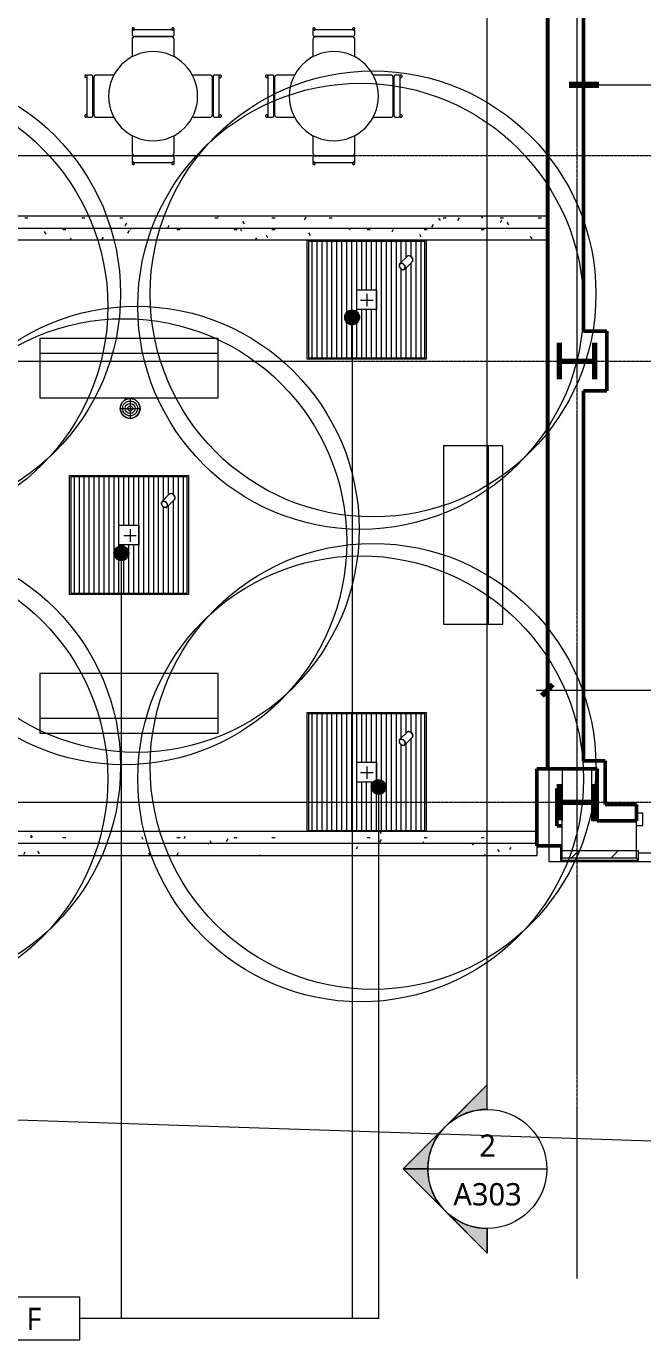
# Model space of a CAD drawing. Header units: inches. Extents: x -1548 to 1644, y -860 to 924.
# Drawn here: x -813 to -565, y -547 to -17 of the extents above; entities that cross this region are included whole.
import ezdxf

# ---------------------------------------------------------------- set-up
doc = ezdxf.new("R2010")
doc.units = ezdxf.units.IN
doc.header["$MEASUREMENT"] = 0
doc.linetypes.add('Grid Line', pattern=[0.875, 0.5, -0.125, 0.125, -0.125])
for name, color, linetype, lineweight in [('A-ANNO-DIMS', 211, 'Continuous', 9), ('A-ANNO-DIMS-96', 211, 'Continuous', 9), ('A-COLS', 52, 'Continuous', 9), ('A-FLOR', 192, 'Continuous', 13), ('A-GLAZ-CWMG', 51, 'Continuous', 9), ('A-WALL', 113, 'Continuous', 13), ('A-WALL-IDEN', 211, 'Continuous', 9), ('A-WALL-PATT', 111, 'Continuous', 13), ('E-ARBL-BNDY', 71, 'Continuous', 9), ('E-LITE-EQPM', 33, 'Continuous', 9), ('G-ANNO-SYMB', 111, 'Continuous', 9), ('I-FURN', 30, 'Continuous', 9), ('L-PLNT', 71, 'Continuous', 9), ('L-PLNT-IDEN', 3, 'Continuous', 9), ('L-SITE', 91, 'Continuous', 9), ('P-SANR-FIXT', 6, 'Continuous', 9), ('S-BEAM', 12, 'Continuous', 9), ('S-COLS', 52, 'Continuous', 9), ('S-COLS-SYMB', 171, 'Continuous', 70), ('S-GRID', 1, 'Continuous', 9)]:
    doc.layers.add(name, color=color, linetype=linetype, lineweight=lineweight)
doc.styles.add('Trebuchet MS', font='trebuc.ttf', dxfattribs={"width": 0.8, "height": 9})
doc.styles.add('Trebuchet MS_1', font='trebuc.ttf', dxfattribs={"height": 9})
doc.dimstyles.new('Linear_-_3_32__Trebuchet_MS', dxfattribs={"dimscale": 12, "dimtxt": 9.278558, "dimasz": 0.375, "dimexe": 0.5, "dimexo": 0.5, "dimgap": 0.125, "dimtad": 1, "dimdec": 4, "dimrnd": 0.0625, "dimzin": 3, "dimdsep": 46, "dimlunit": 4, "dimtxsty": 'Trebuchet MS', "dimblk1": 'OBLIQUE', "dimblk2": 'OBLIQUE', "dimsah": 1, "dimcen": 0.09, "dimdle": 0.375, "dimazin": 0, "dimtfac": 1, "dimtdec": 4, "dimtix": 1, "dimtmove": 0, "dimatfit": 3, "dimfxl": 1, "dimtvp": 1, "dimfrac": 2, "dimtolj": 1, "dimtzin": 0, "dimarcsym": 2})
pattern_1 = [(180, (35.63, -180), (-2e-16, -2), [])]

# ---------------------------------------------------------------- blocks, each defined once
blk = doc.blocks.new('Snowdon Towers Sample Facades_rvt-1-L1')
at = {"layer": 'A-WALL', "lineweight": 9}
h = blk.add_hatch(dxfattribs=at)
h.set_pattern_fill('FP_31', style=0, pattern_type=2)
h.set_pattern_definition([(45, (0, 0), (-8.01223, 8.01223), [])])
h.paths.add_polyline_path([(-597, -353.1), (-567, -353.1), (-567, -350.1), (-597, -350.1)])
at = {"layer": 'A-COLS', "color": 55, "lineweight": 13}
for p, q in [((-597.75, -348.1), (-597.75, -353.85)), ((-597, -353.1), (-597.75, -353.85)), ((-597.75, -353.85), (-566.25, -353.85)), ((-566.25, -350.1), (-567, -350.1)), ((-567, -353.1), (-566.25, -353.85)), ((-566.25, -353.85), (-566.25, -350.1))]:
    blk.add_line(p, q, dxfattribs=at)
at = {"layer": 'A-WALL', "color": 8, "lineweight": 20}
for p, q in [((-597, -317), (-597, -338.1)), ((-585, -317), (-597, -317)), ((-585, -338.1), (-585, -317)), ((-597, -350.1), (-597, -338.1)), ((-567, -338.1), (-585, -338.1)), ((-567, -350.1), (-567, -338.1)), ((-597, -353.1), (-597, -350.1)), ((-567, -353.1), (-597, -353.1)), ((-567, -353.1), (-567, -350.1))]:
    blk.add_line(p, q, dxfattribs=at)
at = {"layer": 'A-WALL', "color": 55}
blk.add_line((-567, -350.1), (-597, -350.1), dxfattribs=at)
blk = doc.blocks.new('W Shapes-Column - W14x109-938866-L1')
at = {"layer": 'S-COLS-SYMB', "color": 250}
for p, q in [((-7.3, 7.15), (7.3, 7.15)), ((0, 7.15), (0, -7.15)), ((-7.3, -7.15), (7.3, -7.15))]:
    blk.add_line(p, q, dxfattribs=at)
blk = doc.blocks.new('W Shapes-Column - W14x109-938869-L1')
at = {"layer": 'S-COLS-SYMB', "color": 250}
for p, q in [((-7.3, 7.15), (7.3, 7.15)), ((0, 7.15), (0, -7.15)), ((-7.3, -7.15), (7.3, -7.15))]:
    blk.add_line(p, q, dxfattribs=at)
blk = doc.blocks.new('Snowdon Towers Sample Structural_rvt-1-L1')
at = {"layer": 'A-FLOR', "color": 10}
blk.add_line((-566.25, -351), (-483.65, -351), dxfattribs=at)
at = {"layer": 'S-BEAM', "color": 7}
blk.add_line((-597, -327), (-599.25, -327), dxfattribs=at)
at = {"layer": 'S-COLS', "lineweight": 9, "rotation": 89.99999999999972}
for name, p in [('W Shapes-Column - W14x109-938869-L1', (-591, -152.5)), ('W Shapes-Column - W14x109-938866-L1', (-591, -330.5))]:
    blk.add_blockref(name, p, dxfattribs=at)
blk = doc.blocks.new('Lighting-Exterior-Spot - Lighting-Exterior-Spot-1524829-L1')
at = {"layer": 'E-LITE-EQPM', "color": 7}
for p, q in [((-1.5, 4.33), (-1.5, 4.24)), ((-1.5, 4.24), (-1.5, 0)), ((1.5, 4.24), (1.5, 4.33)), ((1.5, 0), (1.5, 4.24))]:
    blk.add_line(p, q, dxfattribs=at)
for centre, major_axis, start_param, end_param in [((0, 4.33), (1.5, 0), 0, 3.141593), ((0, 4.24), (1.5, 0), 0, 3.141593), ((0, 4.24), (1.5, 0), 1.570796, 3.141593), ((0, 4.24), (1.5, 0), 0, 1.570796), ((0, 0), (1.5, 0), 1.570796, 4.712389), ((0, 0), (1.37, 0), 1.570796, 4.712389), ((0, 0), (1.5, 0), 4.712389, 7.853982), ((0, 0), (1.37, 0), 4.712389, 7.853982)]:
    blk.add_ellipse(centre, major_axis=major_axis, ratio=0.707107, start_param=start_param, end_param=end_param, dxfattribs=at)
blk = doc.blocks.new('Snowdon Towers Sample Electrical_rvt-1-L1')
at = {"layer": 'E-ARBL-BNDY', "color": 253}
for p, q in [((-602.38, 530.38), (-602.38, -354.5)), ((-602.38, -354.5), (47, -354.5))]:
    blk.add_line(p, q, dxfattribs=at)
at = {"layer": 'E-LITE-EQPM', "lineweight": 9, "rotation": 315.0000000000002}
for p in [(-661.62, -114.35), (-757.63, -210.32), (-661.62, -306.34)]:
    blk.add_blockref('Lighting-Exterior-Spot - Lighting-Exterior-Spot-1524829-L1', p, dxfattribs=at)
blk = doc.blocks.new('Floor Drain - Round - 8_ Strainer - 2_ Drain-733923-L1')
at = {"layer": 'P-SANR-FIXT', "color": 90}
for p, q in [((0, 4), (0, -4)), ((-4, 0), (4, 0))]:
    blk.add_line(p, q, dxfattribs=at)
for radius in [4, 3, 2, 1]:
    blk.add_circle((0, 0), radius, dxfattribs=at)
for start, end in [(360, 180), (180, 360)]:
    blk.add_arc((0, 0), 4, start, end, dxfattribs=at)
blk = doc.blocks.new('Snowdon Towers Sample Plumbing_rvt-1-L1')
at = {"layer": 'P-SANR-FIXT', "color": 90, "lineweight": 9}
blk.add_blockref('Floor Drain - Round - 8_ Strainer - 2_ Drain-733923-L1', (-771.5, -171.62), dxfattribs=at)
blk = doc.blocks.new('Snowdon Towers Sample Site_rvt-1-L1')
at = {"layer": 'A-FLOR', "color": 10}
blk.add_line((73.41, -488.28), (-955.71, -454.21), dxfattribs=at)
blk = doc.blocks.new('Tree Grate - Tree Grate-V33-L1')
at = {"layer": 'L-SITE'}
h = blk.add_hatch(dxfattribs=at)
h.set_pattern_fill('FP_5', color=256, style=0, pattern_type=2)
h.set_pattern_definition(pattern_1)
h.paths.add_polyline_path([(-23.5, 1.27), (-23.5, -23.5), (23.5, -23.5), (23.5, 23.5), (-23.5, 23.5)])
h.paths.add_polyline_path([(-4, -4), (-4, 4), (4, 4), (4, -4), (3.38, -4)])
h.paths.add_polyline_path([(10.74, -14.92), (10.79, -14.48), (10.95, -14.08), (11.12, -13.83), (11.34, -13.58), (11.73, -13.3), (11.92, -13.19), (12.29, -13.1), (12.58, -13.08), (12.93, -13.2), (13.25, -13.47), (16.21, -16.49), (16.33, -16.68), (16.39, -16.9), (16.33, -17.39), (16.21, -17.67), (16.03, -17.96), (15.78, -18.24), (15.34, -18.55), (15.04, -18.67), (14.7, -18.73), (14.49, -18.72), (14.26, -18.66), (14.06, -18.5), (13.81, -18.28), (10.85, -15.26), (10.8, -15.14)])
for p, q in [((23.5, 23.5), (-23.5, 23.5)), ((-23.5, 23.5), (-23.5, -23.5)), ((23.5, -23.5), (23.5, 23.5)), ((-4, -4), (-4, 4)), ((-4, 4), (4, 4)), ((4, 4), (4, -4)), ((4, -4), (-4, -4)), ((-23.5, -23.5), (23.5, -23.5))]:
    blk.add_line(p, q, dxfattribs=at)
blk = doc.blocks.new('Tree Grate - Tree Grate-V34-L1')
at = {"layer": 'L-SITE'}
h = blk.add_hatch(dxfattribs=at)
h.set_pattern_fill('FP_5', color=256, style=0, pattern_type=2)
h.set_pattern_definition(pattern_1)
h.paths.add_polyline_path([(-23.5, -23.5), (23.5, -23.5), (23.5, 23.5), (-23.5, 23.5), (-23.5, 1.27)])
h.paths.add_polyline_path([(-4, 4), (4, 4), (4, -4), (-4, -4), (-4, 1.27)])
h.paths.add_polyline_path([(12.05, -14.92), (12.07, -14.58), (12.26, -14.08), (12.43, -13.83), (12.66, -13.58), (13.05, -13.3), (13.24, -13.19), (13.6, -13.1), (13.89, -13.08), (14.24, -13.2), (14.56, -13.47), (17.53, -16.49), (17.65, -16.68), (17.7, -16.9), (17.64, -17.39), (17.53, -17.67), (17.34, -17.96), (17.1, -18.24), (16.8, -18.47), (16.35, -18.67), (16.02, -18.73), (15.8, -18.72), (15.58, -18.66), (15.37, -18.5), (15.13, -18.28), (12.16, -15.26), (12.11, -15.14)])
for p, q in [((23.5, 23.5), (-23.5, 23.5)), ((-23.5, 23.5), (-23.5, -23.5)), ((23.5, -23.5), (23.5, 23.5)), ((-4, -4), (-4, 4)), ((-4, 4), (4, 4)), ((4, 4), (4, -4)), ((4, -4), (-4, -4)), ((-23.5, -23.5), (23.5, -23.5))]:
    blk.add_line(p, q, dxfattribs=at)
blk = doc.blocks.new('Tree Grate - Tree Grate-V36-L1')
at = {"layer": 'L-SITE'}
h = blk.add_hatch(dxfattribs=at)
h.set_pattern_fill('FP_5', color=256, style=0, pattern_type=2)
h.set_pattern_definition(pattern_1)
h.paths.add_polyline_path([(-23.5, 2.03), (-23.5, -23.5), (23.5, -23.5), (23.5, 23.5), (-23.5, 23.5)])
h.paths.add_polyline_path([(-4, 4), (4, 4), (4, -4), (-4, -4), (-4, 2.03)])
h.paths.add_polyline_path([(11.05, -14.91), (11.09, -14.49), (11.26, -14.07), (11.42, -13.82), (11.65, -13.56), (12.04, -13.28), (12.23, -13.18), (12.6, -13.08), (12.88, -13.07), (13.23, -13.19), (13.56, -13.46), (16.52, -16.48), (16.64, -16.67), (16.69, -16.88), (16.63, -17.37), (16.52, -17.66), (16.34, -17.95), (16.08, -18.24), (15.65, -18.54), (15.35, -18.66), (15.01, -18.72), (14.8, -18.71), (14.57, -18.65), (14.37, -18.49), (14.12, -18.27), (11.15, -15.24), (11.1, -15.13)])
for p, q in [((23.5, 23.5), (-23.5, 23.5)), ((-23.5, 23.5), (-23.5, -23.5)), ((23.5, -23.5), (23.5, 23.5)), ((-4, -4), (-4, 4)), ((-4, 4), (4, 4)), ((4, 4), (4, -4)), ((4, -4), (-4, -4)), ((-23.5, -23.5), (23.5, -23.5))]:
    blk.add_line(p, q, dxfattribs=at)
blk = doc.blocks.new('Tree - Honey-Locust - 15_ Canopy-2485272-L1')
at = {"layer": 'L-PLNT'}
for p, q in [((-2.56, 0), (2.56, 0)), ((0, 2.56), (0, -2.56))]:
    blk.add_line(p, q, dxfattribs=at)
blk.add_circle((2.56, 2.56), 90.06, dxfattribs=at)
at = {"layer": 'L-PLNT', "lineweight": 20}
blk.add_circle((-2.56, -2.56), 90.06, dxfattribs=at)
blk = doc.blocks.new('Tree - Honey-Locust - 15_ Canopy-2485271-L1')
at = {"layer": 'L-PLNT'}
for p, q in [((-2.5, 0), (2.5, 0)), ((0, 2.5), (0, -2.5))]:
    blk.add_line(p, q, dxfattribs=at)
blk.add_circle((2.5, 2.5), 90, dxfattribs=at)
at = {"layer": 'L-PLNT', "lineweight": 20}
blk.add_circle((-2.5, -2.5), 90, dxfattribs=at)
blk = doc.blocks.new('Rectangular Mullion - 2_5_ x 5_ rectangular-1447784-L1')
at = {"layer": 'A-GLAZ-CWMG', "lineweight": 20}
for p, q in [((0, 2.5), (-2.5, 2.5)), ((-2.5, 2.5), (-2.5, -2.5)), ((0, 2.5), (0, -2.5)), ((-2.5, -2.5), (0, -2.5))]:
    blk.add_line(p, q, dxfattribs=at)
blk = doc.blocks.new('Basic Wall _ Retaining - Split Face CMU - ___-1456605-L1')
at = {"layer": 'A-WALL-PATT', "lineweight": 9}
h = blk.add_hatch(dxfattribs=at)
h.set_pattern_fill('FP_7', color=256, style=0, pattern_type=2)
h.set_pattern_definition([(0, (0, -23.342), (30.72, 7.305), [1.267, -21.773, 1.267, -21.773, -122.88]), (0, (0, -23.342), (30.72, 7.305), [-46.08, 1.267, -44.813, 1.267, -21.773, -53.76]), (0, (0, -23.342), (30.72, 7.305), [-115.2, 1.267, -14.093, 1.267, -37.133]), (121.256, (11.52, -19.689), (-22.011276, 21.654097), [1.221, -20.981, 1.221, -20.981, -118.413]), (121.256, (11.52, -19.689), (-22.011276, 21.654097), [-44.405, 1.221, -43.184, 1.221, -20.981, -51.806]), (121.256, (11.52, -19.689), (-22.011276, 21.654097), [-111.012, 1.221, -13.581, 1.221, -35.783]), (238.744, (15.36, -5.078), (-8.709033, -28.959453), [1.221, -20.981, 1.221, -20.981, -118.413]), (238.744, (15.36, -5.078), (-8.709033, -28.959453), [-44.405, 1.221, -43.184, 1.221, -20.981, -51.806]), (238.744, (15.36, -5.078), (-8.709033, -28.959453), [-111.012, 1.221, -13.581, 1.221, -35.783])])
h.paths.add_polyline_path([(-607.25, -347), (-607.25, -342.38), (-1111, -342.38), (-1115.62, -347), (-628.9, -347)])
h = blk.add_hatch(dxfattribs=at)
h.set_pattern_fill('FP_8', color=256, style=0, pattern_type=2)
h.set_pattern_definition([(0, (0, -37.734), (30.72, 7.356), [1.267, -21.773, 1.267, -21.773, -122.88]), (0, (0, -37.734), (30.72, 7.356), [-46.08, 1.267, -44.813, 1.267, -21.773, -53.76]), (0, (0, -37.734), (30.72, 7.356), [-115.2, 1.267, -14.093, 1.267, -37.133]), (121.08, (11.52, -34.056), (-22.01085, 21.80431), [1.227, -21.088, 1.227, -21.088, -119.014]), (121.08, (11.52, -34.056), (-22.01085, 21.80431), [-44.63, 1.227, -43.403, 1.227, -21.088, -52.069]), (121.08, (11.52, -34.056), (-22.01085, 21.80431), [-111.576, 1.227, -13.649, 1.227, -35.965]), (238.92, (15.36, -19.344), (-8.70871, -29.160303), [1.227, -21.088, 1.227, -21.088, -119.014]), (238.92, (15.36, -19.344), (-8.70871, -29.160303), [-44.63, 1.227, -43.403, 1.227, -21.088, -52.069]), (238.92, (15.36, -19.344), (-8.70871, -29.160303), [-111.576, 1.227, -13.649, 1.227, -35.965])])
h.paths.add_polyline_path([(-607.25, -352), (-607.25, -347), (-1115.62, -347), (-1120.62, -352), (-628.9, -352)])
at = {"layer": 'A-WALL'}
for p, q in [((-1115.62, -347), (-1111, -342.38)), ((-607.25, -342.38), (-1111, -342.38)), ((-1120.62, -352), (-1115.62, -347)), ((-1115.62, -347), (-607.25, -347)), ((-607.25, -348.1), (-607.25, -352)), ((-1120.62, -352), (-607.25, -352))]:
    blk.add_line(p, q, dxfattribs=at)
blk = doc.blocks.new('Basic Wall _ Retaining - Split Face CMU - ___-1456980-L1')
at = {"layer": 'A-WALL-PATT', "lineweight": 9}
h = blk.add_hatch(dxfattribs=at)
h.set_pattern_fill('FP_12', color=256, style=0, pattern_type=2)
h.set_pattern_definition([(0, (0, 0.908), (30.72, 7.356), [1.267, -21.773, 1.267, -21.773, -122.88]), (0, (0, 0.908), (30.72, 7.356), [-46.08, 1.267, -44.813, 1.267, -21.773, -53.76]), (0, (0, 0.908), (30.72, 7.356), [-115.2, 1.267, -14.093, 1.267, -37.133]), (121.08, (11.52, 4.586), (-22.01085, 21.80431), [1.227, -21.088, 1.227, -21.088, -119.014]), (121.08, (11.52, 4.586), (-22.01085, 21.80431), [-44.63, 1.227, -43.403, 1.227, -21.088, -52.069]), (121.08, (11.52, 4.586), (-22.01085, 21.80431), [-111.576, 1.227, -13.649, 1.227, -35.965]), (238.92, (15.36, 19.299), (-8.70871, -29.160303), [1.227, -21.088, 1.227, -21.088, -119.014]), (238.92, (15.36, 19.299), (-8.70871, -29.160303), [-44.63, 1.227, -43.403, 1.227, -21.088, -52.069]), (238.92, (15.36, 19.299), (-8.70871, -29.160303), [-111.576, 1.227, -13.649, 1.227, -35.965])])
h.paths.add_polyline_path([(-665.18, -99), (-603, -99), (-603, -94), (-1120.62, -94), (-1115.62, -99), (-677.27, -99)])
h = blk.add_hatch(dxfattribs=at)
h.set_pattern_fill('FP_11', color=256, style=0, pattern_type=2)
h.set_pattern_definition([(0, (0, -19.106), (30.72, 7.305), [1.267, -21.773, 1.267, -21.773, -122.88]), (0, (0, -19.106), (30.72, 7.305), [-46.08, 1.267, -44.813, 1.267, -21.773, -53.76]), (0, (0, -19.106), (30.72, 7.305), [-115.2, 1.267, -14.093, 1.267, -37.133]), (121.256, (11.52, -15.454), (-22.011276, 21.654097), [1.221, -20.981, 1.221, -20.981, -118.413]), (121.256, (11.52, -15.454), (-22.011276, 21.654097), [-44.405, 1.221, -43.184, 1.221, -20.981, -51.806]), (121.256, (11.52, -15.454), (-22.011276, 21.654097), [-111.012, 1.221, -13.581, 1.221, -35.783]), (238.744, (15.36, -0.843), (-8.709033, -28.959453), [1.221, -20.981, 1.221, -20.981, -118.413]), (238.744, (15.36, -0.843), (-8.709033, -28.959453), [-44.405, 1.221, -43.184, 1.221, -20.981, -51.806]), (238.744, (15.36, -0.843), (-8.709033, -28.959453), [-111.012, 1.221, -13.581, 1.221, -35.783])])
h.paths.add_polyline_path([(-653.09, -103.63), (-603, -103.63), (-603, -99), (-1115.62, -99), (-1111, -103.63), (-665.18, -103.63)])
at = {"layer": 'A-WALL'}
for p, q in [((-1115.62, -99), (-1120.62, -94)), ((-603, -94), (-1120.62, -94)), ((-1111, -103.63), (-1115.62, -99)), ((-603, -99), (-1115.62, -99)), ((-1111, -103.63), (-603, -103.63))]:
    blk.add_line(p, q, dxfattribs=at)
blk = doc.blocks.new('Table-Dining Round w Chairs - 36_ Diameter-738494-L1')
at = {"layer": 'I-FURN'}
for start, end in [(90, 270), (270, 90)]:
    blk.add_arc((4.08, -7.28), 18, start, end, dxfattribs=at)
blk = doc.blocks.new('Chair-Breuer - Chair-Breuer-738456-L1')
at = {"layer": 'I-FURN'}
for p, q in [((-8.5, 2.07), (-8.5, -5)), ((8.5, -5), (8.5, 2.07)), ((-8.5, -6.85), (-8.5, -8.3)), ((8, -6.35), (-8, -6.35)), ((-8, -8.8), (8, -8.8)), ((-7.5, -6), (7.5, -6)), ((8.5, -8.3), (8.5, -6.85))]:
    blk.add_line(p, q, dxfattribs=at)
for centre, radius, start, end in [((-7.5, -5), 1, 180, 270), ((7.5, -5), 1, 270, 360), ((-8, -6.85), 0.5, 90, 180), ((-8, -8.3), 0.5, 180, 270), ((8, -6.85), 0.5, 0, 90), ((8, -8.3), 0.5, 270, 0)]:
    blk.add_arc(centre, radius, start, end, dxfattribs=at)
for points in [[(-8.01, -8.68), (-8.05, -8.68), (-8.13, -8.68), (-8.25, -8.73), (-8.35, -8.8), (-8.45, -8.92), (-8.53, -9.11), (-8.5, -9.33), (-8.41, -9.49), (-8.3, -9.59), (-8.16, -9.66), (-8.06, -9.67), (-8.01, -9.67)], [(-8.01, -9.67), (-7.97, -9.67), (-7.89, -9.66), (-7.78, -9.62), (-7.68, -9.55), (-7.57, -9.43), (-7.49, -9.24), (-7.52, -9.02), (-7.61, -8.86), (-7.72, -8.76), (-7.86, -8.69), (-7.96, -8.68), (-8.01, -8.68)], [(8.02, -8.68), (7.98, -8.68), (7.9, -8.68), (7.79, -8.73), (7.69, -8.8), (7.58, -8.92), (7.5, -9.11), (7.53, -9.33), (7.62, -9.49), (7.73, -9.59), (7.87, -9.66), (7.97, -9.67), (8.02, -9.67)], [(8.02, -9.67), (8.06, -9.67), (8.14, -9.66), (8.26, -9.62), (8.36, -9.55), (8.46, -9.43), (8.54, -9.24), (8.51, -9.02), (8.42, -8.86), (8.31, -8.76), (8.17, -8.69), (8.07, -8.68), (8.02, -8.68)]]:
    blk.add_open_spline(points, degree=3, knots=[0, 0, 0, 0, 0.076923, 0.153846, 0.230769, 0.307692, 0.461538, 0.615385, 0.711538, 0.807692, 0.903846, 1, 1, 1, 1], dxfattribs=at)
blk = doc.blocks.new('Chair-Breuer - Chair-Breuer-V13-L1')
at = {"layer": 'I-FURN'}
for p, q in [((-8.5, 2.13), (-8.5, -5)), ((8.5, -5), (8.5, 2.12)), ((-8.5, -6.85), (-8.5, -8.3)), ((8, -6.35), (-8, -6.35)), ((-8, -8.8), (8, -8.8)), ((-7.5, -6), (7.5, -6)), ((8.5, -8.3), (8.5, -6.85))]:
    blk.add_line(p, q, dxfattribs=at)
for centre, radius, start, end in [((-7.5, -5), 1, 180, 270), ((7.5, -5), 1, 270, 360), ((-8, -6.85), 0.5, 90, 180), ((-8, -8.3), 0.5, 180, 270), ((8, -6.85), 0.5, 0, 90), ((8, -8.3), 0.5, 270, 0)]:
    blk.add_arc(centre, radius, start, end, dxfattribs=at)
for points in [[(-8.01, -8.68), (-8.05, -8.68), (-8.13, -8.68), (-8.25, -8.73), (-8.35, -8.8), (-8.45, -8.92), (-8.53, -9.11), (-8.5, -9.33), (-8.41, -9.49), (-8.3, -9.59), (-8.16, -9.66), (-8.06, -9.67), (-8.01, -9.67)], [(-8.01, -9.67), (-7.97, -9.67), (-7.89, -9.66), (-7.78, -9.62), (-7.68, -9.55), (-7.57, -9.43), (-7.49, -9.24), (-7.52, -9.02), (-7.61, -8.86), (-7.72, -8.76), (-7.86, -8.69), (-7.96, -8.68), (-8.01, -8.68)], [(8.02, -8.68), (7.98, -8.68), (7.9, -8.68), (7.79, -8.73), (7.69, -8.8), (7.58, -8.92), (7.5, -9.11), (7.53, -9.33), (7.62, -9.49), (7.73, -9.59), (7.87, -9.66), (7.97, -9.67), (8.02, -9.67)], [(8.02, -9.67), (8.06, -9.67), (8.14, -9.66), (8.26, -9.62), (8.36, -9.55), (8.46, -9.43), (8.54, -9.24), (8.51, -9.02), (8.42, -8.86), (8.31, -8.76), (8.17, -8.69), (8.07, -8.68), (8.02, -8.68)]]:
    blk.add_open_spline(points, degree=3, knots=[0, 0, 0, 0, 0.076923, 0.153846, 0.230769, 0.307692, 0.461538, 0.615385, 0.711538, 0.807692, 0.903846, 1, 1, 1, 1], dxfattribs=at)
blk = doc.blocks.new('Chair-Breuer - Chair-Breuer-V14-L1')
at = {"layer": 'I-FURN'}
for p, q in [((-8.5, 2.06), (-8.5, -5)), ((8.5, -5), (8.5, 2.06)), ((-8.5, -6.85), (-8.5, -8.3)), ((8, -6.35), (-8, -6.35)), ((-8, -8.8), (8, -8.8)), ((-7.5, -6), (7.5, -6)), ((8.5, -8.3), (8.5, -6.85))]:
    blk.add_line(p, q, dxfattribs=at)
for centre, radius, start, end in [((-7.5, -5), 1, 180, 270), ((7.5, -5), 1, 270, 360), ((-8, -6.85), 0.5, 90, 180), ((-8, -8.3), 0.5, 180, 270), ((8, -6.85), 0.5, 0, 90), ((8, -8.3), 0.5, 270, 0)]:
    blk.add_arc(centre, radius, start, end, dxfattribs=at)
for points in [[(-8.01, -8.68), (-8.05, -8.68), (-8.13, -8.68), (-8.25, -8.73), (-8.35, -8.8), (-8.45, -8.92), (-8.53, -9.11), (-8.5, -9.33), (-8.41, -9.49), (-8.3, -9.59), (-8.16, -9.66), (-8.06, -9.67), (-8.01, -9.67)], [(-8.01, -9.67), (-7.97, -9.67), (-7.89, -9.66), (-7.78, -9.62), (-7.68, -9.55), (-7.57, -9.43), (-7.49, -9.24), (-7.52, -9.02), (-7.61, -8.86), (-7.72, -8.76), (-7.86, -8.69), (-7.96, -8.68), (-8.01, -8.68)], [(8.02, -8.68), (7.98, -8.68), (7.9, -8.68), (7.79, -8.73), (7.69, -8.8), (7.58, -8.92), (7.5, -9.11), (7.53, -9.33), (7.62, -9.49), (7.73, -9.59), (7.87, -9.66), (7.97, -9.67), (8.02, -9.67)], [(8.02, -9.67), (8.06, -9.67), (8.14, -9.66), (8.26, -9.62), (8.36, -9.55), (8.46, -9.43), (8.54, -9.24), (8.51, -9.02), (8.42, -8.86), (8.31, -8.76), (8.17, -8.69), (8.07, -8.68), (8.02, -8.68)]]:
    blk.add_open_spline(points, degree=3, knots=[0, 0, 0, 0, 0.076923, 0.153846, 0.230769, 0.307692, 0.461538, 0.615385, 0.711538, 0.807692, 0.903846, 1, 1, 1, 1], dxfattribs=at)
blk = doc.blocks.new('Park Bench - 72_-2131064-L1')
at = {"layer": 'L-SITE'}
for p, q in [((36, 12), (-36, 12)), ((-36, 12), (-36, -11.99)), ((36, -11.99), (36, 12)), ((-36, 6.06), (36, 6.06)), ((-36, -11.99), (36, -11.99))]:
    blk.add_line(p, q, dxfattribs=at)
blk = doc.blocks.new('DIMBLOCK25-L1')
at = {"layer": 'A-ANNO-DIMS-96'}
for p, q in [((-603, -285.29), (-603, -279.29)), ((-248.88, -285.29), (-248.88, -279.29)), ((-607.5, -285.29), (-248.88, -285.29)), ((-603, -285.29), (-603, -288.11)), ((-248.88, -285.29), (-248.88, -288.11))]:
    blk.add_line(p, q, dxfattribs=at)
at = {"layer": 'A-ANNO-DIMS-96', "lineweight": 70}
for p, q in [((-603, -285.29), (-605.25, -287.54)), ((-603, -285.29), (-600.75, -283.04)), ((-248.88, -285.29), (-251.13, -287.54)), ((-248.88, -285.29), (-246.63, -283.04))]:
    blk.add_line(p, q, dxfattribs=at)
at = {"layer": 'A-ANNO-DIMS-96', "color": 0, "insert": (-447.95, -272.27), "char_height": 9, "width": 52.8406, "attachment_point": 1, "line_spacing_factor": 1.048425, "style": 'Trebuchet MS'}
blk.add_mtext('29\' - 6 1/8"', dxfattribs=at)
blk = doc.blocks.new('_Oblique')
at = {"color": 0, "linetype": 'ByBlock', "lineweight": -2}
blk.add_line((-0.5, -0.5), (0.5, 0.5), dxfattribs=at)
blk = doc.blocks.new('Section - Section Head - Filled-22785-L1')
at = {"layer": 'G-ANNO-SYMB'}
h = blk.add_hatch(color=256, dxfattribs=at)
edge = h.paths.add_edge_path()
edge.add_line((-0.4268, 0.1768), (-0.25, 0.3536))
edge.add_line((-0.25, 0.3536), (-0.25, 0.25))
edge.add_arc((-0.25, 0), 0.25, 90, 135)
h = blk.add_hatch(color=256, dxfattribs=at)
edge = h.paths.add_edge_path()
edge.add_arc((-0.25, 0), 0.25, 45, 90)
edge.add_line((-0.25, 0.25), (-0.25, 0.3536))
edge.add_line((-0.25, 0.3536), (-0.0732, 0.1768))
h = blk.add_hatch(color=256, dxfattribs=at)
edge = h.paths.add_edge_path()
edge.add_arc((-0.25, 0), 0.2503, 137.9216, 180)
edge.add_line((-0.5003, 0), (-0.6036, 0))
edge.add_line((-0.6036, 0), (-0.4358, 0.1678))
h = blk.add_hatch(color=256, dxfattribs=at)
edge = h.paths.add_edge_path()
edge.add_line((-0.0642, 0.1678), (0.1036, 0))
edge.add_line((0.1036, 0), (0.0003, 0))
edge.add_arc((-0.25, 0), 0.2503, 0, 42.0784)
for p, q in [((-0.25, 0.3536), (-0.6036, 0)), ((-0.25, 0.3536), (-0.4268, 0.1768)), ((-0.25, 0.3536), (0.1036, 0)), ((-0.25, 0.25), (-0.25, 0.3536)), ((-0.0732, 0.1768), (-0.25, 0.3536)), ((-0.25, 0.3536), (-0.25, 0.25)), ((-0.4358, 0.1678), (-0.6036, 0)), ((0.1036, 0), (-0.0642, 0.1678)), ((-0.5, 0), (-0.6036, 0)), ((-0.6036, 0), (-0.5003, 0)), ((0.0003, 0), (0.1036, 0)), ((0, 0), (0.1036, 0))]:
    blk.add_line(p, q, dxfattribs=at)
blk.add_circle((-0.25, 0), 0.25, dxfattribs=at)
for radius, start, end in [(0.25, 90, 135), (0.25, 45, 90), (0.2503, 137.9216, 180), (0.2503, 0, 42.0784)]:
    blk.add_arc((-0.25, 0), radius, start, end, dxfattribs=at)
blk = doc.blocks.new('Planting Tag - Boxed-2288901-L1')
at = {"layer": 'L-PLNT-IDEN'}
for p, q in [((-0.1875, 0.0938), (0.1875, 0.0938)), ((-0.1875, -0.0861), (-0.1875, 0.0938)), ((0.1875, -0.0861), (0.1875, 0.0938)), ((-0.1875, -0.0861), (0.1875, -0.0861))]:
    blk.add_line(p, q, dxfattribs=at)

msp = doc.modelspace()

# ---------------------------------------------------------------- hatches: boundary and pattern name
at = {"layer": 'L-PLNT-IDEN'}
h = msp.add_hatch(color=256, dxfattribs=at)
edge = h.paths.add_edge_path()
edge.add_arc((-681.85567, -134.88391), 3, 0, 360)
h = msp.add_hatch(color=256, dxfattribs=at)
edge = h.paths.add_edge_path()
edge.add_arc((-775.06664, -230.04653), 3, 0, 360)
h = msp.add_hatch(color=256, dxfattribs=at)
edge = h.paths.add_edge_path()
edge.add_arc((-671.1594, -324.38311), 3, 0, 360)

# ---------------------------------------------------------------- linework, layer by layer
at = {"layer": 'A-FLOR'}
for p, q in [((-700, -151.69981), (-700, -103.69981)), ((-700, -103.69981), (-652, -103.69981)), ((-652, -103.69981), (-652, -151.69981)), ((-603.375, -317), (-603.375, -103.625)), ((-652, -151.69981), (-700, -151.69981)), ((-796, -246.6624), (-796, -198.6624)), ((-796, -198.6624), (-748, -198.6624)), ((-748, -198.6624), (-748, -246.6624)), ((-748, -246.6624), (-796, -246.6624)), ((-700, -342.375), (-700, -294.375)), ((-700, -294.375), (-652, -294.375)), ((-652, -294.375), (-652, -342.375)), ((-585, -337.47476), (-582.85, -337.47476))]:
    msp.add_line(p, q, dxfattribs=at)
at = {"layer": 'A-WALL', "lineweight": 50}
for p, q in [((-603, -317), (-603, 114)), ((-588.375, 18), (-588.375, -140.5)), ((-579, -140.5), (-588.375, -140.5)), ((-579, -164.5), (-579, -140.5)), ((-588.375, -164.5), (-588.375, -313.875)), ((-579, -164.5), (-588.375, -164.5)), ((-607.25, -317), (-607.25, -348.09976)), ((-607.25, -317), (-582.85, -317)), ((-588.375, -313.875), (-579.725, -313.875)), ((-582.85, -338.09976), (-582.85, -317)), ((-579.725, -331.47476), (-579.725, -313.875)), ((-599.25, -325), (-599.25, -340.09976)), ((-599.25, -325), (-597, -325)), ((-579.725, -331.47476), (-567, -331.47476)), ((-567, -338.09976), (-567, -331.47476)), ((-582.85, -338.09976), (-567, -338.09976)), ((-599.25, -340.09976), (-597, -340.09976)), ((-607.25, -348.09976), (-597, -348.09976))]:
    msp.add_line(p, q, dxfattribs=at)
at = {"layer": 'A-WALL-IDEN', "lineweight": 90}
msp.add_line((-594.25, -40.96277), (-582.25, -40.96277), dxfattribs=at)
at = {"layer": 'A-WALL-IDEN'}
msp.add_line((-594.25, -40.96277), (-558.52453, -40.96277), dxfattribs=at)
at = {"layer": 'G-ANNO-SYMB'}
for p, q in [((-627.28888, -454.5), (-627.28888, 721.5)), ((-651.28888, -478.5), (-603.28888, -478.5))]:
    msp.add_line(p, q, dxfattribs=at)
at = {"layer": 'L-PLNT-IDEN'}
for p, q in [((-681.85567, -134.88391), (-681.85567, -538.81177)), ((-775.06664, -230.04653), (-775.06664, -538.81177)), ((-671.1594, -324.38311), (-671.1594, -538.81177)), ((-681.85567, -538.81177), (-791.875, -538.81177)), ((-671.1594, -538.81177), (-791.875, -538.81177)), ((-775.06664, -538.81177), (-791.875, -538.81177))]:
    msp.add_line(p, q, dxfattribs=at)
for centre in [(-681.85567, -134.88391), (-775.06664, -230.04653), (-671.1594, -324.38311)]:
    msp.add_circle(centre, 3, dxfattribs=at)
at = {"layer": 'S-GRID', "linetype": 'Grid Line'}
for p, q in [((-591, -522.73665), (-591, 873.5494)), ((-1479.1199, -69.5), (1029.23722, -69.5)), ((-1479.1199, -152.5), (1029.23722, -152.5)), ((-1479.1199, -330.5), (1029.23722, -330.5))]:
    msp.add_line(p, q, dxfattribs=at)

# ---------------------------------------------------------------- block references
at = {"lineweight": 5}
for name in ['Snowdon Towers Sample Site_rvt-1-L1', 'Snowdon Towers Sample Electrical_rvt-1-L1', 'Snowdon Towers Sample Plumbing_rvt-1-L1', 'Snowdon Towers Sample Structural_rvt-1-L1', 'Snowdon Towers Sample Facades_rvt-1-L1']:
    msp.add_blockref(name, (0, 0), dxfattribs=at)
at = {"layer": 'A-GLAZ-CWMG', "rotation": 180}
msp.add_blockref('Rectangular Mullion - 2_5_ x 5_ rectangular-1447784-L1', (-567, -337.47476), dxfattribs=at)
at = {"layer": 'A-WALL'}
for name in ['Basic Wall _ Retaining - Split Face CMU - ___-1456980-L1', 'Basic Wall _ Retaining - Split Face CMU - ___-1456605-L1']:
    msp.add_blockref(name, (0, 0), dxfattribs=at)
at = {"layer": 'G-ANNO-SYMB', "xscale": 95.99999999999994, "yscale": 95.99999999999994, "zscale": 95.99999999999994, "rotation": 89.99999999999991}
msp.add_blockref('Section - Section Head - Filled-22785-L1', (-627.28888, -454.5), dxfattribs=at)
at = {"layer": 'I-FURN'}
for name, p, rotation in [('Chair-Breuer - Chair-Breuer-738456-L1', (-762.22801, -27.6754), 180), ('Chair-Breuer - Chair-Breuer-738456-L1', (-689.22801, -27.6754), 180), ('Chair-Breuer - Chair-Breuer-V13-L1', (-780.15201, -45.59537), 269.999999999995), ('Chair-Breuer - Chair-Breuer-V13-L1', (-744.30803, -45.5994), 89.99999999999515), ('Chair-Breuer - Chair-Breuer-V13-L1', (-707.15201, -45.59537), 269.999999999995), ('Chair-Breuer - Chair-Breuer-V13-L1', (-671.30803, -45.5994), 89.99999999999515)]:
    msp.add_blockref(name, p, dxfattribs=dict(at, rotation=rotation))
for name, p in [('Table-Dining Round w Chairs - 36_ Diameter-738494-L1', (-766.31199, -38.3187)), ('Table-Dining Round w Chairs - 36_ Diameter-738494-L1', (-693.31199, -38.3187)), ('Chair-Breuer - Chair-Breuer-V14-L1', (-762.23203, -63.51938)), ('Chair-Breuer - Chair-Breuer-V14-L1', (-689.23203, -63.51938))]:
    msp.add_blockref(name, p, dxfattribs=at)
at = {"layer": 'L-PLNT', "lineweight": 20}
for name, p in [('Tree - Honey-Locust - 15_ Canopy-2485272-L1', (-868, -127.90749)), ('Tree - Honey-Locust - 15_ Canopy-2485271-L1', (-675.91002, -127.90749)), ('Tree - Honey-Locust - 15_ Canopy-2485271-L1', (-771.50367, -222.90045)), ('Tree - Honey-Locust - 15_ Canopy-2485272-L1', (-868, -318.59434)), ('Tree - Honey-Locust - 15_ Canopy-2485271-L1', (-675.91002, -318.59434))]:
    msp.add_blockref(name, p, dxfattribs=at)
at = {"layer": 'L-PLNT-IDEN', "xscale": 95.99999999999994, "yscale": 95.99999999999994, "zscale": 95.99999999999994}
msp.add_blockref('Planting Tag - Boxed-2288901-L1', (-809.875, -539.17816), dxfattribs=at)
at = {"layer": 'L-SITE'}
for name, p, rotation in [('Tree Grate - Tree Grate-V34-L1', (-676, -127.69981), 89.99999999999982), ('Park Bench - 72_-2131064-L1', (-633, -222.6624), 269.9999999999997), ('Tree Grate - Tree Grate-V36-L1', (-772, -222.6624), 89.99999999999982), ('Park Bench - 72_-2131064-L1', (-772, -290.625), 180), ('Tree Grate - Tree Grate-V33-L1', (-676, -318.375), 89.99999999999982)]:
    msp.add_blockref(name, p, dxfattribs=dict(at, rotation=rotation))
msp.add_blockref('Park Bench - 72_-2131064-L1', (-772, -155.375), dxfattribs=at)

# ---------------------------------------------------------------- texts
at = {"layer": 'G-ANNO-SYMB', "char_height": 9, "attachment_point": 1, "style": 'Trebuchet MS_1'}
for s, insert, width in [('2', (-630.47758, -464.60436), 8.181), ('A', (-640.98466, -484.2406), 9.09), ('303', (-633.48466, -484.2406), 24.543)]:
    msp.add_mtext(s, dxfattribs=dict(at, insert=insert, width=width))
at = {"layer": 'L-PLNT-IDEN', "insert": (-813.40358, -534.56957), "char_height": 9, "width": 8.181, "attachment_point": 1, "style": 'Trebuchet MS_1'}
msp.add_mtext('F', dxfattribs=at)

# ---------------------------------------------------------------- dimensions: what is measured, and where the dimension line sits
at = {"layer": 'A-ANNO-DIMS'}
dim = msp.add_linear_dim(base=(-248.875, -285.28721), p1=(-603, -282.10523), p2=(-248.875, -282.10523), dimstyle='Linear_-_3_32__Trebuchet_MS', override={"dimpost": '<>', "dimfxl": 354.125}, dxfattribs=at)
dim.commit()
dim.dimension.update_dxf_attribs({"geometry": 'DIMBLOCK25-L1', "text_midpoint": (-425.9375, -279.19327)})

doc.saveas('drawing.dxf')
